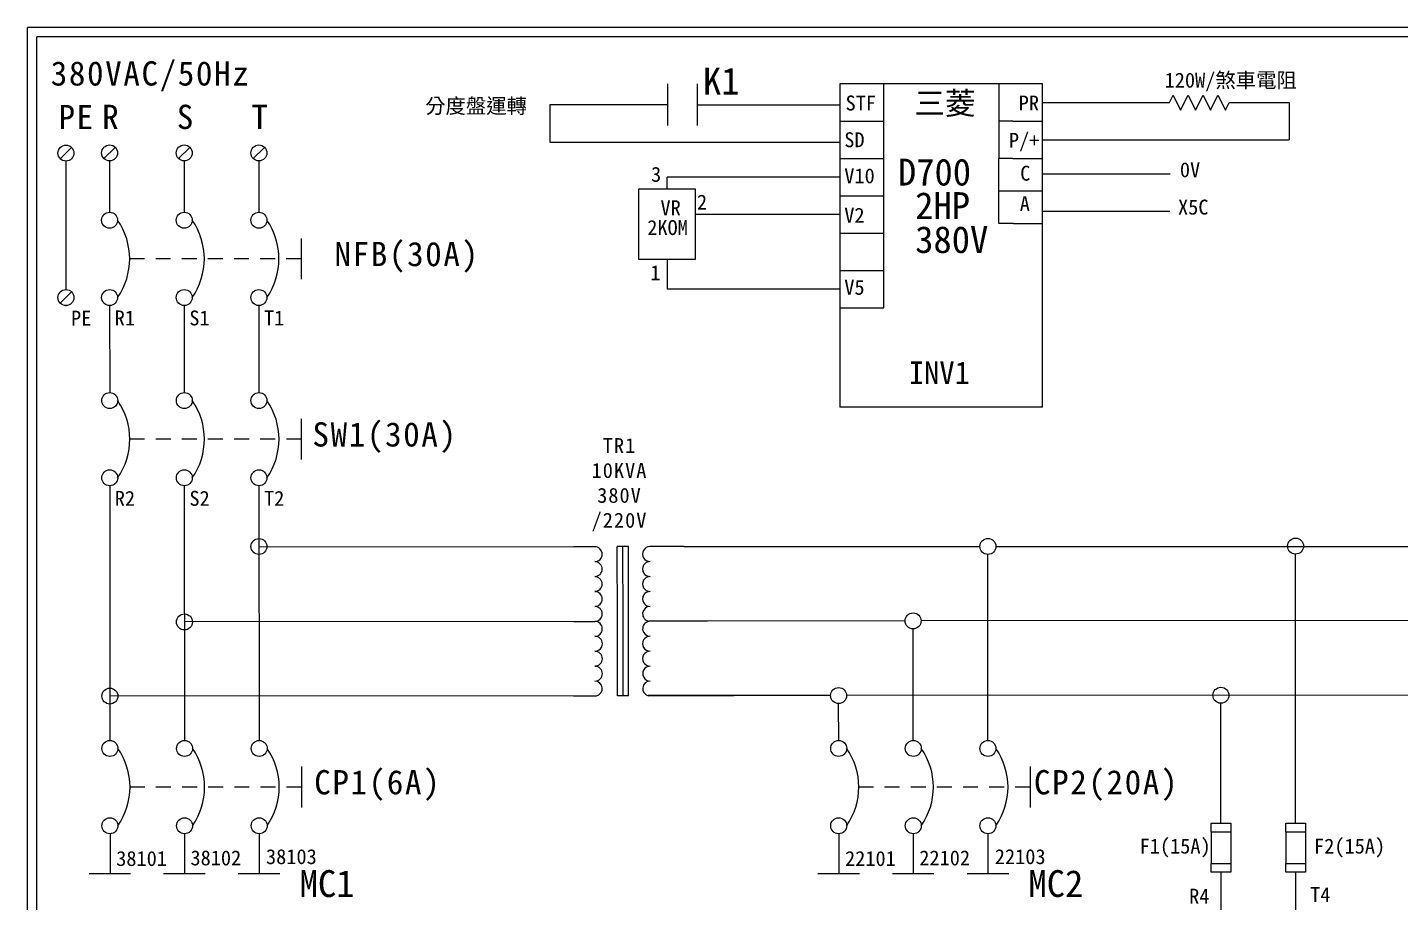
# Model space of a CAD drawing. Extents: x 10 to 297, y 3 to 207.
# Drawn here: x 10 to 194, y 89.8 to 207 of the extents above; entities that cross this region are included whole.
import ezdxf

# ---------------------------------------------------------------- set-up
doc = ezdxf.new("R2010")
doc.units = 0
doc.linetypes.add('HIDDEN9', pattern=[3.5, 2, -1.5])
doc.layers.get('0').update_dxf_attribs({"linetype": 'CONTINUOUS'})
doc.layers.add('圖框層', color=7, linetype='CONTINUOUS')
doc.layers.add('標尺寸層', color=3, linetype='CONTINUOUS')
doc.styles.add('STSL', font='kaiu.ttf')
doc.styles.add('標楷體', font='kaiu.ttf')

msp = doc.modelspace()

# ---------------------------------------------------------------- linework, layer by layer
at = {"color": 0}
for p, q in [((145.99, 199.4), (118.85, 199.4)), ((118.85, 199.4), (118.85, 156.11)), ((118.85, 199.4), (118.85, 189.4)), ((118.85, 199.4), (118.85, 194.4)), ((124.76, 194.4), (124.76, 199.4)), ((140.14, 199.4), (140.14, 194.4)), ((145.99, 156.11), (145.99, 199.4)), ((145.99, 194.4), (145.99, 199.4)), ((145.99, 196.9), (163.02, 196.9)), ((163.02, 196.9), (163.52, 197.9)), ((163.52, 197.9), (164.52, 195.9)), ((164.52, 195.9), (165.52, 197.9)), ((165.52, 197.9), (166.52, 195.9)), ((166.52, 195.9), (167.52, 197.9)), ((167.52, 197.9), (168.52, 195.9)), ((168.52, 195.9), (169.52, 197.9)), ((169.52, 197.9), (170.52, 195.9)), ((170.52, 195.9), (171.02, 196.9)), ((171.02, 196.9), (179.06, 196.9)), ((179.06, 196.9), (179.06, 191.9)), ((95.74, 196.62), (79.98, 196.62)), ((79.98, 196.62), (79.98, 191.62)), ((99.72, 196.62), (118.85, 196.62)), ((118.85, 194.4), (122.79, 194.4)), ((124.76, 189.4), (124.76, 194.4)), ((140.14, 194.4), (140.14, 189.4)), ((142.05, 194.4), (145.99, 194.4)), ((145.99, 189.4), (145.99, 194.4)), ((79.98, 191.62), (118.85, 191.62)), ((145.99, 191.9), (179.06, 191.9)), ((118.85, 189.4), (122.79, 189.4)), ((124.76, 184.4), (124.76, 189.4)), ((142.05, 189.4), (145.99, 189.4)), ((95.7, 185.36), (95.7, 186.9)), ((118.85, 186.9), (95.7, 186.9)), ((145.9, 187.35), (163.13, 187.35)), ((91.91, 185.36), (99.49, 185.36)), ((91.91, 175.89), (91.91, 185.36)), ((99.49, 185.36), (99.49, 175.89)), ((118.85, 184.4), (122.79, 184.4)), ((124.76, 179.4), (124.76, 184.4)), ((146.02, 182.37), (163.08, 182.37)), ((118.85, 181.9), (99.49, 181.9)), ((142.11, 180.73), (146.06, 180.73)), ((118.85, 179.4), (122.79, 179.4)), ((124.76, 174.4), (124.76, 179.4)), ((99.49, 175.89), (91.91, 175.89)), ((95.7, 175.89), (95.7, 171.9)), ((118.85, 174.4), (122.79, 174.4)), ((124.76, 169.4), (124.76, 174.4)), ((118.85, 171.9), (95.7, 171.9)), ((118.85, 169.4), (122.79, 169.4)), ((145.99, 156.11), (118.85, 156.11))]:
    msp.add_line(p, q, dxfattribs=at)
at = {"color": 7}
for p, q in [((122.79, 194.4), (124.76, 194.4)), ((142.05, 194.4), (140.14, 194.4)), ((15.91, 190.9), (14.4, 189.39)), ((122.79, 189.4), (124.76, 189.4)), ((140.14, 180.73), (140.14, 189.4)), ((142.05, 189.4), (140.14, 189.4)), ((122.79, 184.4), (124.76, 184.4)), ((140.14, 185.07), (145.99, 185.07)), ((142.13, 180.73), (140.14, 180.73)), ((122.79, 179.4), (124.76, 179.4)), ((122.79, 174.4), (124.76, 174.4)), ((15.91, 171.55), (14.4, 170.03)), ((122.79, 169.4), (124.76, 169.4))]:
    msp.add_line(p, q, dxfattribs=at)
for p, q in [((21.77, 190.91), (20.25, 189.4)), ((31.77, 190.91), (30.25, 189.4)), ((41.77, 190.91), (40.25, 189.4)), ((21.01, 169.67), (21.02, 158.07)), ((41.01, 169.67), (41.02, 158.07)), ((21.03, 145.58), (21.05, 111.47)), ((41.02, 145.58), (41.04, 111.47)), ((21.06, 98.98), (21.06, 93.67)), ((41.04, 98.98), (41.04, 93.67))]:
    msp.add_line(p, q)
at = {"color": 7, "linetype": 'HIDDEN9'}
for p, q in [((46.68, 175.98), (23.71, 175.98)), ((46.69, 151.82), (23.71, 151.82)), ((46.72, 105.23), (23.74, 105.23)), ((144.36, 105.23), (121.39, 105.23))]:
    msp.add_line(p, q, dxfattribs=at)
at = {"color": 7}
for centre in [(15.16, 190.14), (15.16, 170.79), (21.02, 157), (31.02, 157), (41.02, 157), (21.02, 146.65), (31.02, 146.65), (41.02, 146.65), (41.02, 137.45), (138.7, 137.46), (179.92, 137.5), (31.03, 127.34), (128.67, 127.48), (21.04, 117.42), (118.69, 117.48), (169.92, 117.52), (21.05, 110.4), (31.05, 110.4), (41.05, 110.4), (118.7, 110.4), (128.7, 110.4), (138.7, 110.4), (21.05, 100.05), (31.05, 100.05), (41.05, 100.05), (118.7, 100.05), (128.7, 100.05), (138.7, 100.05)]:
    msp.add_circle(centre, 1.07, dxfattribs=at)
for centre in [(21.01, 190.16), (31.01, 190.16), (41.01, 190.16), (21.01, 181.15), (31.01, 181.15), (41.01, 181.15), (21.01, 170.8), (31.01, 170.8), (41.01, 170.8)]:
    msp.add_circle(centre, 1.07)
for centre in [(14.65, 175.98), (24.65, 175.98), (34.65, 175.98), (14.66, 151.82), (24.66, 151.82), (34.66, 151.82), (14.69, 105.23), (24.69, 105.23), (34.69, 105.23), (112.34, 105.23), (122.34, 105.23), (132.34, 105.23)]:
    msp.add_arc(centre, 9.05, 325.1286, 34.8714, dxfattribs=at)
at = {"layer": '圖框層', "color": 7}
for p, q in [((297, 206.97), (10, 206.97)), ((10, 3), (10, 206.97)), ((295.75, 205.72), (11.25, 205.72)), ((11.25, 4.25), (11.25, 205.72))]:
    msp.add_line(p, q, dxfattribs=at)
at = {"layer": '標尺寸層', "color": 0}
for p, q in [((95.74, 199.4), (95.74, 193.83)), ((99.72, 199.4), (99.72, 193.83))]:
    msp.add_line(p, q, dxfattribs=at)
at = {"layer": '標尺寸層', "color": 7}
for p, q in [((15.16, 189.07), (15.16, 171.86)), ((21.01, 189.09), (21.01, 182.23)), ((31.01, 189.09), (31.01, 182.23)), ((41.01, 189.09), (41.01, 182.23)), ((46.68, 178.71), (46.68, 173.25)), ((15.16, 169.72), (15.16, 169.65)), ((21.01, 169.73), (21.01, 169.67)), ((31.01, 169.73), (31.01, 169.67)), ((31.01, 169.67), (31.01, 158.07)), ((41.01, 169.73), (41.01, 169.67)), ((46.69, 154.55), (46.69, 149.09)), ((21.02, 145.58), (21.02, 145.51)), ((31.02, 145.58), (31.02, 145.51)), ((31.02, 145.58), (31.03, 111.47)), ((41.02, 145.58), (41.02, 145.51)), ((41.02, 145.58), (41.02, 145.51)), ((41.02, 137.45), (83.2, 137.42)), ((86.01, 137.42), (83.2, 137.42)), ((86.01, 137.42), (86.01, 137.44)), ((89.04, 127.43), (89.02, 137.43)), ((90.52, 137.43), (89.02, 137.43)), ((89.8, 127.43), (89.79, 137.43)), ((90.53, 127.43), (90.52, 137.43)), ((97.93, 137.46), (93.41, 137.45)), ((93.41, 137.43), (93.41, 137.45)), ((97.93, 137.46), (137.63, 137.46)), ((138.7, 111.47), (138.7, 136.39)), ((139.77, 137.46), (286.34, 137.46)), ((179.92, 111.51), (179.92, 136.43)), ((86.02, 127.42), (31.02, 127.34)), ((83.22, 127.42), (86.02, 127.42)), ((89.05, 117.43), (89.04, 127.43)), ((89.82, 117.43), (89.8, 127.43)), ((90.55, 117.43), (90.53, 127.43)), ((127.6, 127.48), (93.27, 127.43)), ((93.27, 127.44), (93.27, 127.42)), ((101.13, 127.44), (93.27, 127.42)), ((221.16, 127.57), (129.74, 127.48)), ((128.7, 111.47), (128.67, 126.41)), ((86.32, 117.46), (21.04, 117.42)), ((83.23, 117.42), (86.24, 117.44)), ((90.55, 117.46), (89.05, 117.46)), ((90.55, 117.43), (89.05, 117.43)), ((117.62, 117.48), (93.18, 117.47)), ((93.23, 117.45), (104.64, 117.47)), ((118.7, 111.47), (118.69, 116.41)), ((286.34, 117.56), (119.76, 117.48)), ((169.92, 111.51), (169.92, 116.45)), ((169.92, 100.37), (169.92, 111.51)), ((179.92, 100.37), (179.92, 111.51)), ((46.72, 107.96), (46.72, 102.49)), ((144.36, 107.96), (144.36, 102.49)), ((31.03, 98.98), (31.04, 93.67)), ((118.7, 98.98), (118.7, 93.67)), ((128.67, 98.98), (128.67, 93.67)), ((138.7, 98.98), (138.7, 93.67)), ((168.61, 99.2), (168.61, 95.01)), ((171.23, 99.2), (171.23, 95.01)), ((178.61, 99.2), (178.61, 95.01)), ((181.23, 99.2), (181.23, 95.01)), ((128.67, 95.11), (128.67, 95.04)), ((169.92, 93.83), (169.92, 88.65)), ((179.92, 93.83), (179.92, 88.65)), ((18.25, 93.67), (23.82, 93.67)), ((28.23, 93.67), (33.8, 93.67)), ((38.25, 93.67), (43.82, 93.67)), ((115.92, 93.67), (121.48, 93.67)), ((125.89, 93.67), (131.46, 93.67)), ((135.92, 93.67), (141.48, 93.67))]:
    msp.add_line(p, q, dxfattribs=at)
for points in [[(168.61, 100.37), (171.23, 100.37), (171.23, 99.2), (168.61, 99.2)], [(178.61, 100.37), (181.23, 100.37), (181.23, 99.2), (178.61, 99.2)], [(168.61, 95.01), (171.23, 95.01), (171.23, 93.83), (168.61, 93.83)], [(178.61, 95.01), (181.23, 95.01), (181.23, 93.83), (178.61, 93.83)]]:
    msp.add_lwpolyline(points, close=True, dxfattribs=at)
for centre, start, end in [((86.01, 136.42), 270.0837, 90.0837), ((93.41, 136.43), 90.0837, 270.0837), ((86.01, 134.42), 270.0837, 90.0837), ((93.42, 134.43), 90.0837, 270.0837), ((86.01, 132.42), 270.0837, 90.0837), ((93.42, 132.43), 90.0837, 270.0837), ((86.02, 130.42), 270.0837, 90.0837), ((93.42, 130.43), 90.0837, 270.0837), ((86.02, 128.42), 270.0837, 90.0837), ((93.43, 128.43), 90.0837, 260.8094), ((93.43, 128.43), 270.0837, 270.0837), ((86.02, 126.42), 270.0837, 90.0837), ((93.43, 126.43), 99.1227, 270.0837), ((86.03, 124.42), 270.0837, 90.0837), ((93.43, 124.43), 90.0837, 270.0837), ((86.03, 122.42), 270.0837, 90.0837), ((93.43, 122.43), 90.0837, 270.0837), ((93.44, 120.43), 90.0837, 270.0837), ((86.03, 120.42), 270.0837, 90.0837), ((86.03, 118.42), 281.9907, 90.0837), ((93.44, 118.43), 90.0837, 258.1767)]:
    msp.add_arc(centre, 1, start, end, dxfattribs=at)

# ---------------------------------------------------------------- texts
at = {"color": 0, "style": '標楷體'}
for s, insert, char_height, width, attachment_point in [('\\pt6.5;{\\T1.1;380VAC/50Hz}', (13.12, 202.44), 3.25, 35.213, 1), ('\\pt6.5;{\\T1.1;R}', (20.01, 196.62), 3.25, 2, 1), ('\\pt6.5;{\\T1.1;S}', (30.01, 196.62), 3.25, 2, 1), ('\\pt6.5;{\\T1.1;T}', (40.01, 196.62), 3.25, 2, 1), ('\\pt6.5;{\\T1.1;NFB(30A)}', (60.87, 178.25), 3.25, 24.6072, 2), ('\\pt6.5;{\\T1.1;TR1\\P10KVA\\P380V\\P/220V}', (89.33, 151.97), 2, 17.6312, 2)]:
    msp.add_mtext(s, dxfattribs=dict(at, insert=insert, char_height=char_height, width=width, attachment_point=attachment_point))
at = {"color": 7, "char_height": 3.25, "style": '標楷體'}
for s, insert, width, attachment_point in [('\\pt6.5;{\\T1.1;PE}', (14.16, 196.6), 2, 1), ('\\pt6.5;{\\T1.1;SW1(30A)}', (57.92, 154.09), 22.4705, 2), ('\\pt6.5;{\\T1.1;CP1(6A)}', (56.94, 107.5), 20.4577, 2), ('\\pt6.5;{\\T1.1;CP2(20A)}', (154.59, 107.5), 20.4577, 2)]:
    msp.add_mtext(s, dxfattribs=dict(at, insert=insert, width=width, attachment_point=attachment_point))
at = {"layer": '圖框層', "color": 0, "style": 'STSL'}
for s, height, p in [('K1', 3.6, (100.51, 197.98)), ('120W/煞車電阻', 2, (162.37, 198.91)), ('  三菱', 3, (124.77, 195.32)), ('分度盤運轉', 2, (63.29, 195.46)), ('STF', 2, (119.62, 195.85)), ('PR', 2, (142.82, 195.85)), ('SD', 2, (119.45, 190.93)), ('P/+', 2, (141.51, 190.85)), ('3', 2, (93.56, 186.3)), ('V10', 2, (119.45, 186.1)), ('D700', 3.6, (126.64, 185.8)), ('C', 2, (143.02, 186.45)), ('0V', 2, (164.42, 186.91)), ('2', 2, (99.71, 182.58)), ('2HP', 3.6, (128.95, 181.31)), ('A', 2, (142.96, 182.37)), ('VR', 2, (94.82, 181.82)), ('V2', 2, (119.45, 180.82)), ('X5C', 2, (164.17, 181.91)), ('2KOM', 2, (93.05, 179.17)), ('380V', 3.6, (128.95, 176.76)), ('1', 2, (93.46, 173.12)), ('V5', 2, (119.45, 171.17))]:
    msp.add_text(s, height=height, dxfattribs=at).set_placement(p)
at = {"layer": '圖框層', "color": 7, "style": 'STSL'}
for s, height, p in [('PE', 2, (15.84, 167.04)), ('INV1', 3, (128.11, 159.23)), ('F1(15A)', 2, (159.02, 96.32)), ('F2(15A)', 2, (182.4, 96.32))]:
    msp.add_text(s, height=height, dxfattribs=at).set_placement(p)
at = {"layer": '圖框層', "color": 4, "style": 'STSL'}
for s, height, p in [('R1', 2, (21.69, 167.06)), ('S1', 2, (31.69, 167.06)), ('T1', 2, (41.69, 167.06)), ('R2', 2, (21.7, 142.9)), ('S2', 2, (31.7, 142.9)), ('T2', 2, (41.7, 142.9)), ('38101', 2, (21.89, 94.66)), ('38102', 2, (31.84, 94.74)), ('38103', 2, (41.96, 94.91)), ('22101', 2, (119.55, 94.66)), ('22102', 2, (129.5, 94.74)), ('22103', 2, (139.62, 94.91)), ('MC1', 3.6, (46.47, 90.5)), ('MC2', 3.6, (144.13, 90.5)), ('R4', 2, (165.66, 89.61)), ('T4', 2, (181.88, 89.82))]:
    msp.add_text(s, height=height, dxfattribs=at).set_placement(p)

doc.saveas('drawing.dxf')
